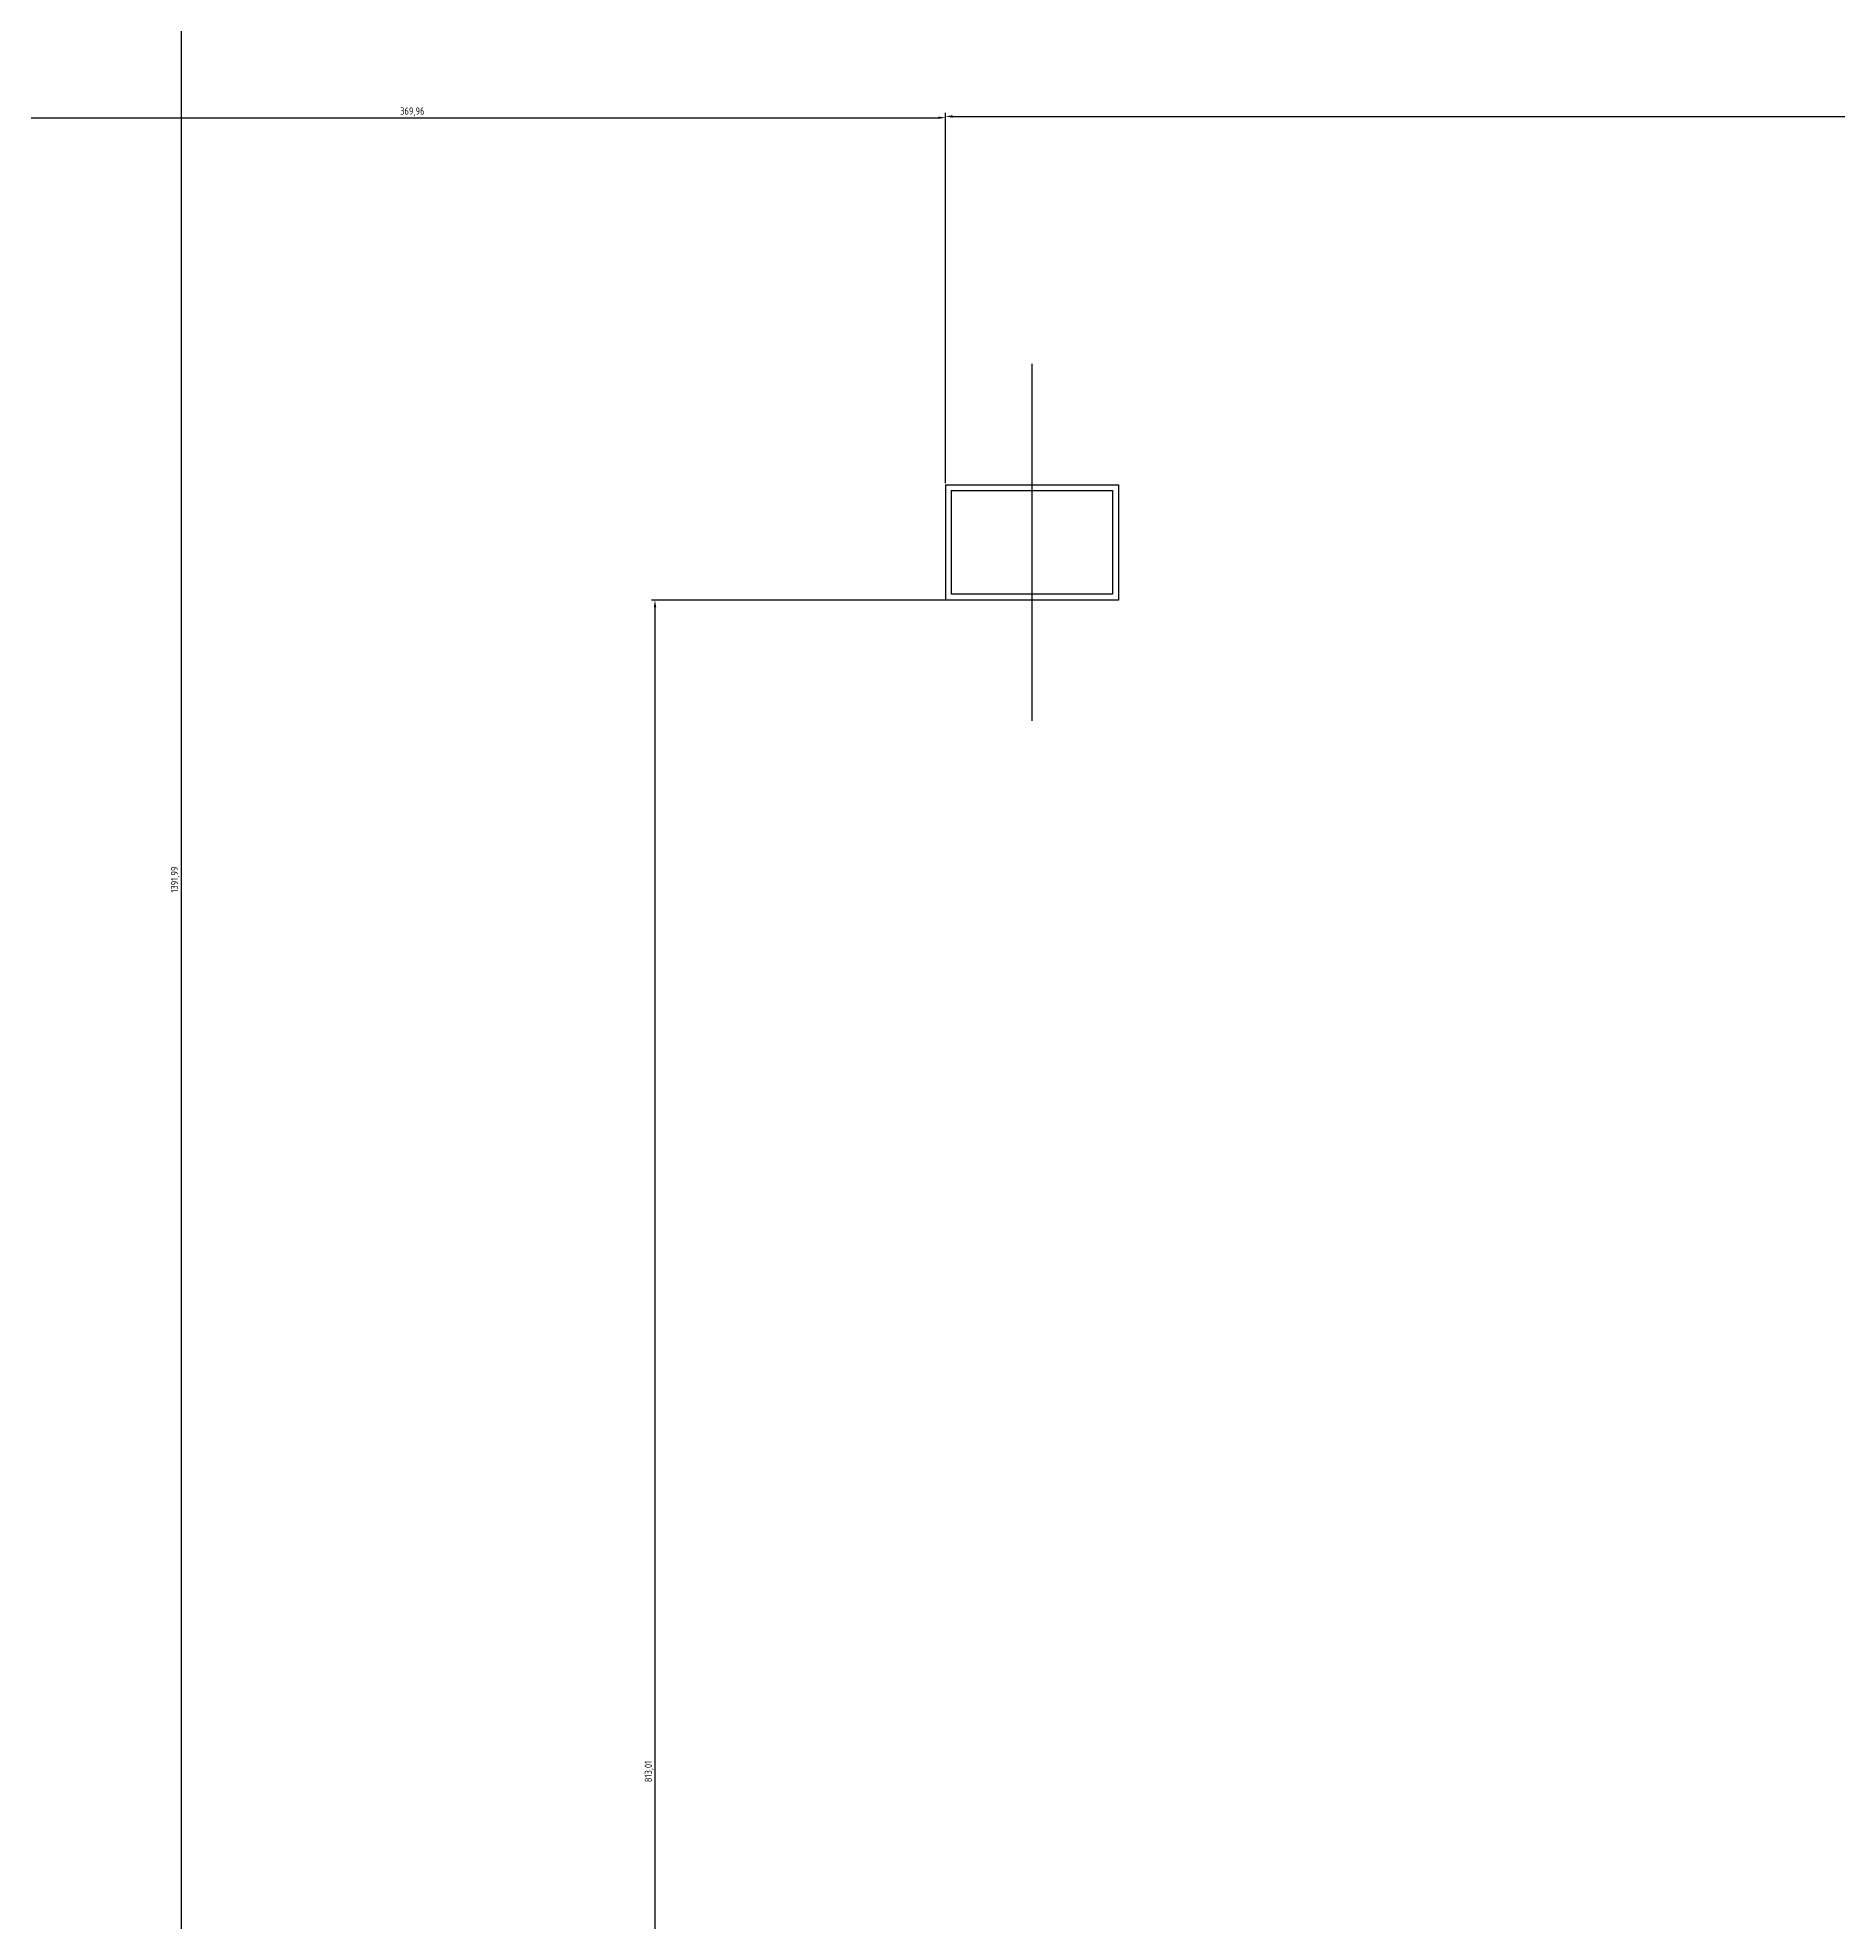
# Model space of a CAD drawing. Extents: x 758840 to 1108724, y -102573 to 143521.
# Drawn here: x 857365 to 857989, y 120240 to 120894 of the extents above; entities that cross this region are included whole.
import ezdxf

# ---------------------------------------------------------------- set-up
doc = ezdxf.new("R2010")
doc.units = 0
doc.header["$LTSCALE"] = 1000
doc.header["$MEASUREMENT"] = 0
doc.layers.add('GEN-DC 中心线', color=8, linetype='Continuous')
doc.layers.add('室外柴油发电-2层', color=241, linetype='Continuous')
doc.layers.add('GEN-DC 标注', color=8, linetype='Continuous', lineweight=0)
doc.styles.add('$0$ARCH-DC$0$STANDARD', font='gbenor.shx', dxfattribs={"bigfont": 'gbcbig.shx'})
doc.dimstyles.new('$0$ARCH-DC$0$ISO-25', dxfattribs={"dimtxt": 2.5, "dimasz": 2.5, "dimexe": 1.25, "dimexo": 0.625, "dimtad": 1, "dimtxsty": '$0$ARCH-DC$0$STANDARD', "dimcen": 2.5, "dimadec": 0, "dimazin": 0, "dimtfac": 1, "dimtmove": 0, "dimatfit": 3, "dimfxl": 1, "dimarcsym": 0})

# ---------------------------------------------------------------- blocks, each defined once
blk = doc.blocks.new('*D557')
at = {"layer": 'Defpoints', "color": 0, "transparency": 16777216}
for p in [(8433414.61, -3628958.91), (8433414.61, -3630350.9), (8433519.39, -3630350.9)]:
    blk.add_point(p, dxfattribs=at)
at = {"layer": 'GEN-DC 标注', "color": 0, "lineweight": -2, "transparency": 16777216}
for p, q in [((8433415.24, -3628958.91), (8433520.64, -3628958.91)), ((8433519.39, -3628961.41), (8433519.39, -3630348.4)), ((8433415.24, -3630350.9), (8433520.64, -3630350.9))]:
    blk.add_line(p, q, dxfattribs=at)
at = {"layer": 'GEN-DC 标注', "color": 0, "transparency": 16777216}
for points in [[(8433518.97, -3628961.41), (8433519.81, -3628961.41), (8433519.39, -3628958.91)], [(8433518.97, -3630348.4), (8433519.81, -3630348.4), (8433519.39, -3630350.9)]]:
    blk.add_solid(points, dxfattribs=at)
at = {"layer": 'GEN-DC 标注', "color": 0, "transparency": 16777216, "insert": (8433517.36, -3629654.9), "char_height": 2.5, "attachment_point": 5, "rotation": 90, "style": '$0$ARCH-DC$0$STANDARD'}
blk.add_mtext('1391,99', dxfattribs=at)
blk = doc.blocks.new('*D561')
at = {"layer": 'Defpoints', "color": 0, "transparency": 16777216}
for p in [(8434706.57, -3629390.07), (8433784.57, -3629517.89), (8434706.57, -3629517.89)]:
    blk.add_point(p, dxfattribs=at)
at = {"layer": 'GEN-DC 标注', "color": 0, "lineweight": -2, "transparency": 16777216}
for p, q in [((8433784.57, -3629517.27), (8433784.57, -3629388.82)), ((8433787.07, -3629390.07), (8434704.07, -3629390.07)), ((8434706.57, -3629517.27), (8434706.57, -3629388.82))]:
    blk.add_line(p, q, dxfattribs=at)
at = {"layer": 'GEN-DC 标注', "color": 0, "transparency": 16777216}
for points in [[(8433787.07, -3629389.65), (8433787.07, -3629390.49), (8433784.57, -3629390.07)], [(8434704.07, -3629389.65), (8434704.07, -3629390.49), (8434706.57, -3629390.07)]]:
    blk.add_solid(points, dxfattribs=at)
at = {"layer": 'GEN-DC 标注', "color": 0, "transparency": 16777216, "insert": (8434245.57, -3629388.19), "char_height": 2.5, "attachment_point": 5, "style": '$0$ARCH-DC$0$STANDARD'}
blk.add_mtext('922', dxfattribs=at)
blk = doc.blocks.new('*D562')
at = {"layer": 'Defpoints', "color": 0, "transparency": 16777216}
for p in [(8433784.57, -3629390.51), (8433784.57, -3629517.89), (8433414.61, -3629562.16)]:
    blk.add_point(p, dxfattribs=at)
at = {"layer": 'GEN-DC 标注', "color": 0, "lineweight": -2, "transparency": 16777216}
for p, q in [((8433414.61, -3629561.53), (8433414.61, -3629389.26)), ((8433417.11, -3629390.51), (8433782.07, -3629390.51)), ((8433784.57, -3629517.27), (8433784.57, -3629389.26))]:
    blk.add_line(p, q, dxfattribs=at)
at = {"layer": 'GEN-DC 标注', "color": 0, "transparency": 16777216}
for points in [[(8433417.11, -3629390.09), (8433417.11, -3629390.92), (8433414.61, -3629390.51)], [(8433782.07, -3629390.09), (8433782.07, -3629390.92), (8433784.57, -3629390.51)]]:
    blk.add_solid(points, dxfattribs=at)
at = {"layer": 'GEN-DC 标注', "color": 0, "transparency": 16777216, "insert": (8433599.59, -3629388.48), "char_height": 2.5, "attachment_point": 5, "style": '$0$ARCH-DC$0$STANDARD'}
blk.add_mtext('369,96', dxfattribs=at)
blk = doc.blocks.new('*D524')
at = {"layer": 'Defpoints', "color": 0, "transparency": 16777216}
for p in [(8433683.79, -3629557.89), (8433803.22, -3629557.89), (8433746.08, -3630370.9)]:
    blk.add_point(p, dxfattribs=at)
at = {"layer": 'GEN-DC 标注', "color": 0, "lineweight": -2, "transparency": 16777216}
for p, q in [((8433802.59, -3629557.89), (8433682.54, -3629557.89)), ((8433683.79, -3630368.4), (8433683.79, -3629560.39)), ((8433745.45, -3630370.9), (8433682.54, -3630370.9))]:
    blk.add_line(p, q, dxfattribs=at)
at = {"layer": 'GEN-DC 标注', "color": 0, "transparency": 16777216}
for points in [[(8433683.38, -3629560.39), (8433684.21, -3629560.39), (8433683.79, -3629557.89)], [(8433683.38, -3630368.4), (8433684.21, -3630368.4), (8433683.79, -3630370.9)]]:
    blk.add_solid(points, dxfattribs=at)
at = {"layer": 'GEN-DC 标注', "color": 0, "transparency": 16777216, "insert": (8433681.76, -3629964.4), "char_height": 2.5, "attachment_point": 5, "rotation": 90, "style": '$0$ARCH-DC$0$STANDARD'}
blk.add_mtext('813,01', dxfattribs=at)
blk = doc.blocks.new('柴发假负载')
for p, q in [((8433784.569, -3629517.893), (8433784.569, -3629557.893)), ((8433784.569, -3629517.893), (8433844.569, -3629517.893)), ((8433786.569, -3629519.893), (8433786.569, -3629555.893)), ((8433786.569, -3629519.893), (8433842.569, -3629519.893)), ((8433842.569, -3629519.893), (8433842.569, -3629555.893)), ((8433844.569, -3629517.893), (8433844.569, -3629557.893)), ((8433844.569, -3629557.893), (8433784.569, -3629557.893)), ((8433842.569, -3629555.893), (8433786.569, -3629555.893))]:
    blk.add_line(p, q)
at = {"layer": 'GEN-DC 中心线', "ltscale": 4}
blk.add_line((8433814.569, -3629475.939), (8433814.574, -3629599.852), dxfattribs=at)
at = {"layer": 'GEN-DC 标注'}
for base, p1, p2, angle, picture, middle in [((8433519.391, -3630350.899), (8433414.612, -3628958.908), (8433414.612, -3630350.899), 90, '*D557', (8433517.36, -3629654.904)), ((8433683.793, -3629557.893), (8433746.078, -3630370.904), (8433803.217, -3629557.893), 270, '*D524', (8433681.762, -3629964.398))]:
    dim = blk.add_linear_dim(base=base, p1=p1, p2=p2, angle=angle, dimstyle='$0$ARCH-DC$0$ISO-25', dxfattribs=at)
    dim.commit()
    dim.dimension.update_dxf_attribs({"geometry": picture, "text_midpoint": middle})
for base, p1, p2, picture, middle in [((8433784.569, -3629390.508), (8433414.612, -3629562.155), (8433784.569, -3629517.893), '*D562', (8433599.59, -3629388.477)), ((8434706.569, -3629390.07), (8433784.569, -3629517.893), (8434706.569, -3629517.893), '*D561', (8434245.569, -3629388.195))]:
    dim = blk.add_linear_dim(base=base, p1=p1, p2=p2, dimstyle='$0$ARCH-DC$0$ISO-25', dxfattribs=at)
    dim.commit()
    dim.dimension.update_dxf_attribs({"geometry": picture, "text_midpoint": middle})

msp = doc.modelspace()

# ---------------------------------------------------------------- block references
at = {"layer": '室外柴油发电-2层'}
msp.add_blockref('柴发假负载', (-7576105, 3750256.89), dxfattribs=at)

doc.saveas('drawing.dxf')
